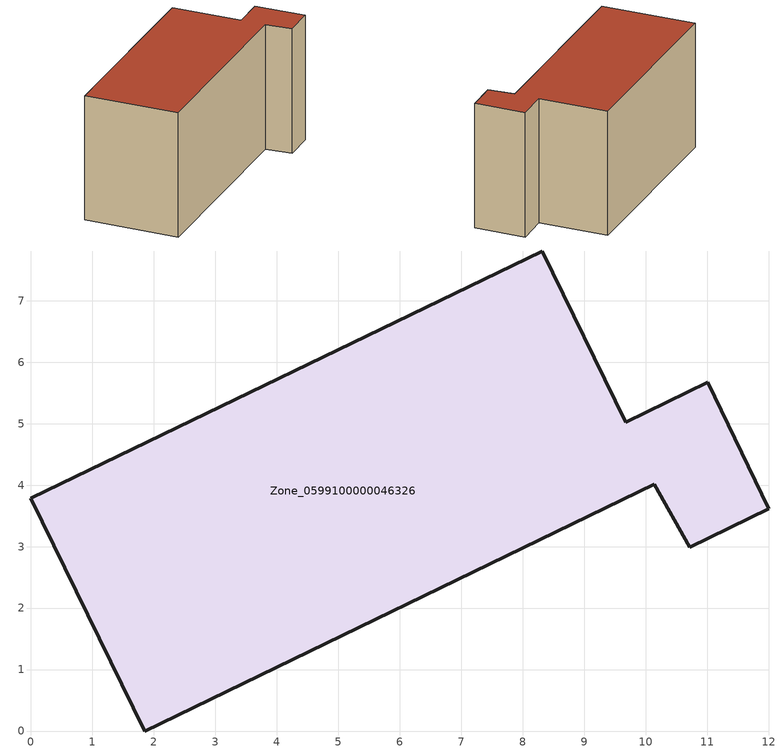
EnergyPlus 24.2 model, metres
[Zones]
Zone_0599100000046326
 floor ground (C_G): 9.68,5.02 11.01,5.67 12,3.62 10.72,2.99 10.14,4.01 1.85,0 0,3.79 8.32,7.81 z0
 wall outside (C_F): 10.72,2.99 12,3.62 11.01,5.67 9.68,5.02 8.32,7.81 0,3.79 1.85,0 10.14,4.01 10.72,2.99 z0:5.71
 roof outside (C_R): 0,3.79 1.85,0 10.14,4.01 10.72,2.99 12,3.62 11.01,5.67 9.68,5.02 8.32,7.81 z5.71
[BUILDING]
Pand.0599100000046326: North Axis=0; Terrain=City; Loads Convergence Tolerance Value=0.04; Temperature Convergence Tolerance Value=0.4; Solar Distribution=FullExterior; Maximum Number of Warmup Days=25; Minimum Number of Warmup Days=1
[Site:Location]
Rotterdam.The.Hague.AP_ZH_NLD Design_Conditions: Latitude=51.96; Longitude=4.45; Time Zone=1; Elevation=-4.5
[SITE:GROUNDTEMPERATURE:BUILDINGSURFACE]
18, 18, 18, 18, 18, 18, 18, 18, 18, 18, 18, 18
[MATERIAL] Thermal Absorptance=0.9; Solar Absorptance=0.7; Visible Absorptance=0.7
Name | Roughness | Thickness | Conductivity | Density | Specific Heat
G.TI.1946-1964 | MediumSmooth | 0.15 | 1 | 540 | 1210
F.TI.1946-1964 | Rough | 0.3 | 0.857143 | 1920 | 840
R.TI.1946-1964 | MediumRough | 0.2 | 0.277778 | 1500 | 1000
[CONSTRUCTION]
C_G: G.TI.1946-1964
C_F: F.TI.1946-1964
C_R: R.TI.1946-1964
[ZONE]
Zone_0599100000046326: Type=1; Multiplier=1; Ceiling Height=Autocalculate; Volume=Autocalculate; Floor Area=autocalculate; Part of Total Floor Area=Yes
[ZONEINFILTRATION:DESIGNFLOWRATE]
Infil_Zone_0599100000046326: Zone or ZoneList or Space or SpaceList=Zone_0599100000046326; Schedule=AlwaysOn; Design Flow Rate Calculation Method=Flow/Area; Flow Rate per Floor Area=0.003; Constant Term Coefficient=1; Temperature Term Coefficient=0; Velocity Term Coefficient=0; Velocity Squared Term Coefficient=0
[HVACTEMPLATE:ZONE:IDEALLOADSAIRSYSTEM]
Zone_0599100000046326: Maximum Heating Supply Air Temperature=50; Minimum Cooling Supply Air Temperature=13; Maximum Heating Supply Air Humidity Ratio=0.0156; Minimum Cooling Supply Air Humidity Ratio=0.0077; Heating Limit=NoLimit; Cooling Limit=NoLimit; Dehumidification Control Type=ConstantSensibleHeatRatio; Cooling Sensible Heat Ratio=0.7; Dehumidification Setpoint=60; Humidification Control Type=None; Humidification Setpoint=30; Outdoor Air Method=None; Outdoor Air Flow Rate per Person=0.00944; Outdoor Air Flow Rate per Zone Floor Area=0; Outdoor Air Flow Rate per Zone=0; Demand Controlled Ventilation Type=None; Outdoor Air Economizer Type=NoEconomizer; Heat Recovery Type=None; Sensible Heat Recovery Effectiveness=0.7; Latent Heat Recovery Effectiveness=0.65
[ZONECONTROL:THERMOSTAT]
ThermostatControl_Zone_0599100000046326: Zone or ZoneList=Zone_0599100000046326; Control Type Schedule=DualSetpointControlType; Control 1=Thermostat_Zone_0599100000046326; Temperature Difference Between Cutout And Setpoint=0
[THERMOSTATSETPOINT:DUALSETPOINT]
Thermostat_Zone_0599100000046326: Heating Setpoint Temperature Schedule=HeatingSetpoint_Zone_0599100000046326; Cooling Setpoint Temperature Schedule=CoolingSetpoint_Zone_0599100000046326
[SCHEDULE:COMPACT]
HeatingSetpoint_Zone_0599100000046326: Through: 12/31, For: AllDays, Until: 24:00, 21
CoolingSetpoint_Zone_0599100000046326: Through: 12/31, For: AllDays, Until: 24:00, 24
DualSetpointControlType: Through: 12/31, For: AllDays, Until: 24:00, 4
AlwaysOn: Through: 12/31, For: AllDays, Until: 24:00, 1
